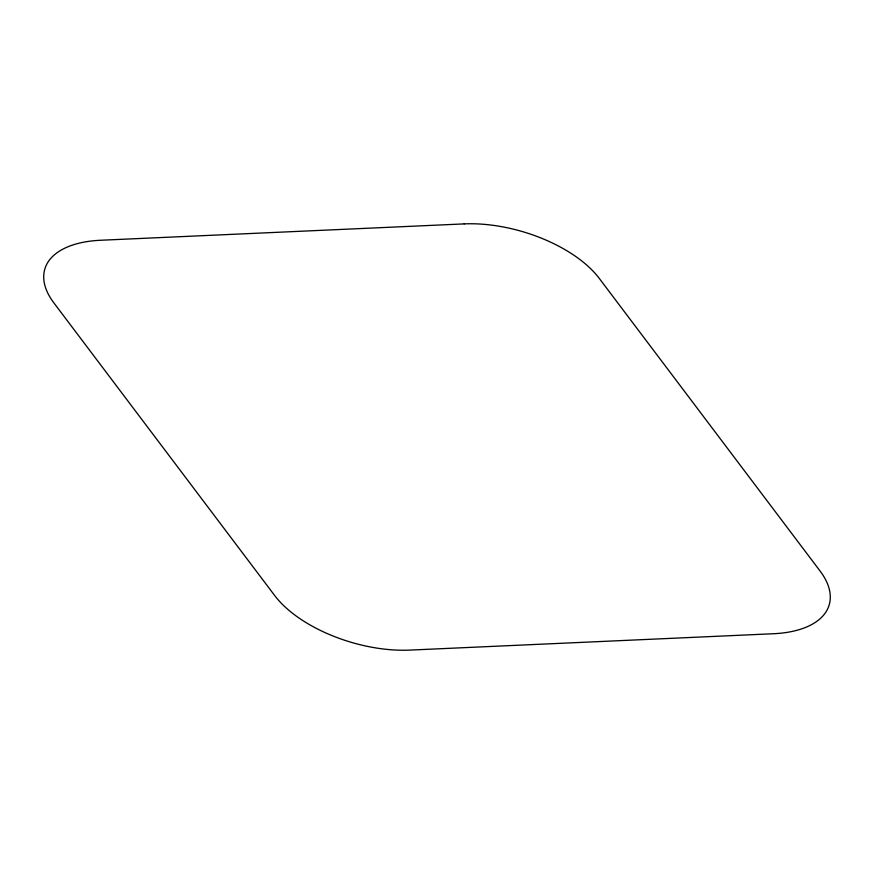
<?xml version="1.0" encoding="UTF-8"?>
<svg xmlns="http://www.w3.org/2000/svg" width="874" height="874" viewBox="0 0 874 874"><rect width="100%" height="100%" fill="white"/><g stroke="black" fill="none" stroke-linecap="round" stroke-linejoin="round"><path stroke-width="1.31" d="M464.17 223.897L100.586 240.263A104.279 52.768 16.6 0 0 53.871 302.896L274.764 595.642A104.279 52.768 16.6 0 0 409.83 650.103L773.414 633.737A104.279 52.768 16.6 0 0 820.129 571.104L599.236 278.358A104.279 52.768 16.6 0 0 464.17 223.897"/></g></svg>
